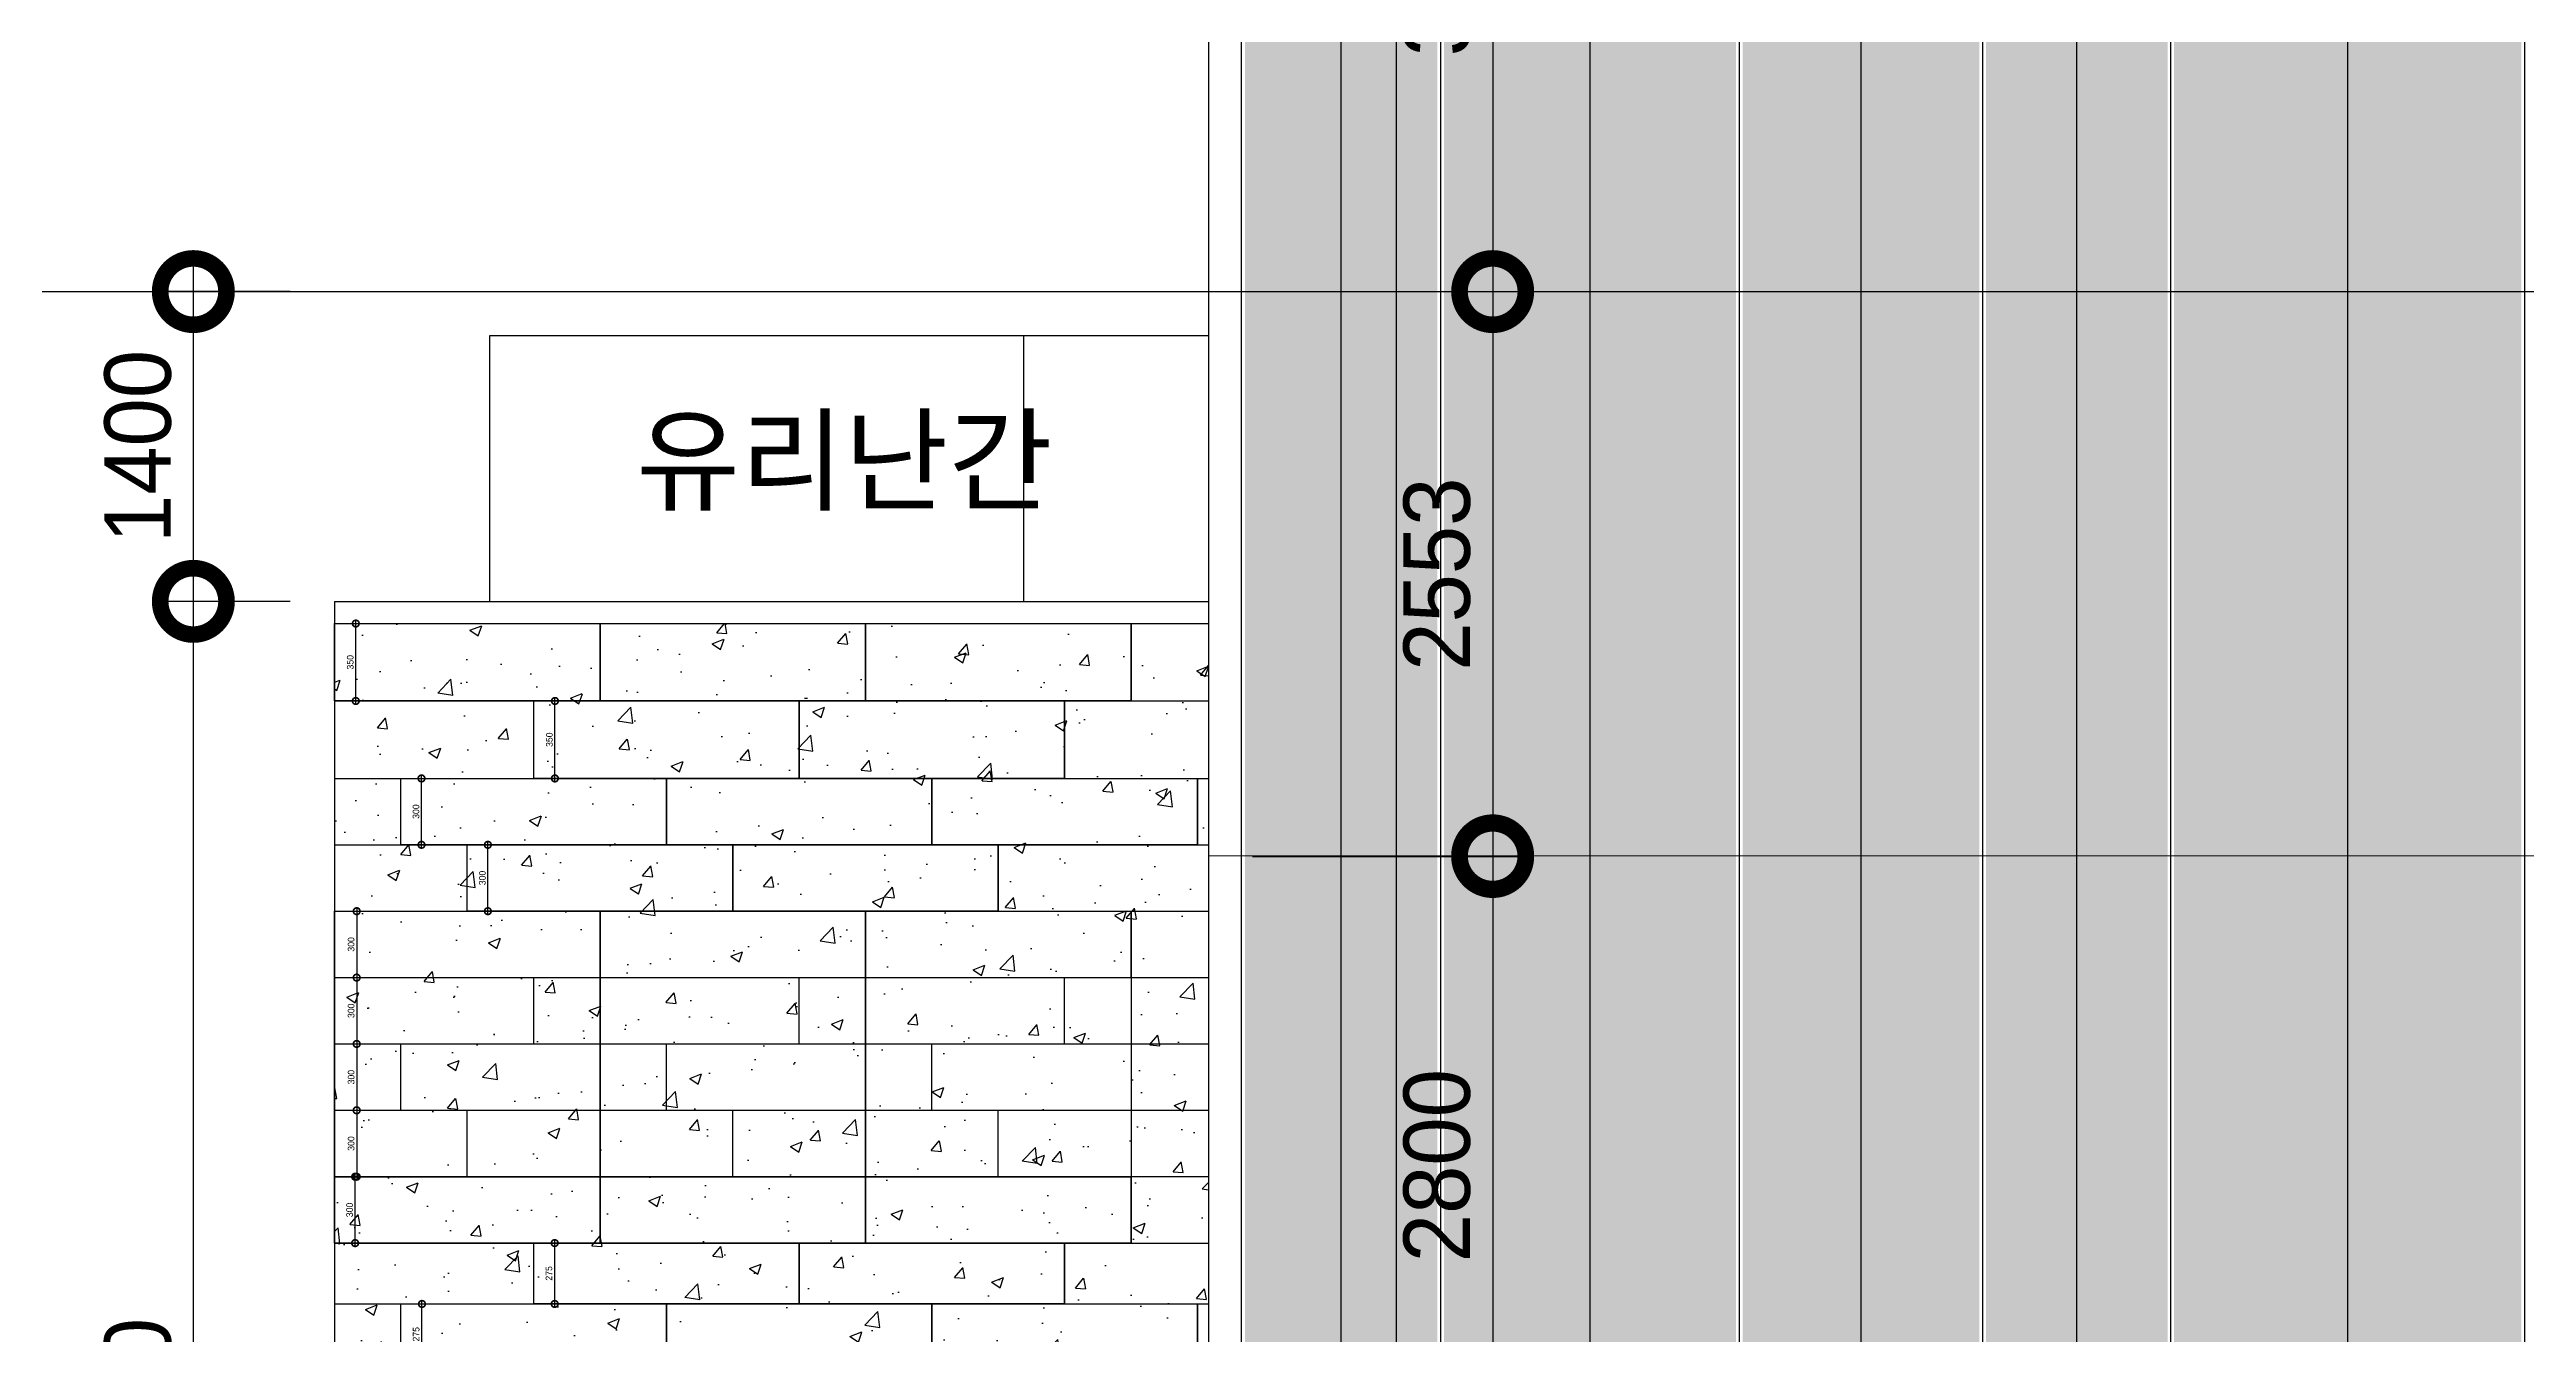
# Model space of a CAD drawing. Extents: x -430745 to 210250, y -41033 to 148500.
# Drawn here: x 33007 to 44203, y 41766 to 47573 of the extents above; entities that cross this region are included whole.
import ezdxf

# ---------------------------------------------------------------- set-up
doc = ezdxf.new("R2010")
doc.units = 0
doc.header["$LTSCALE"] = 250
doc.header["$MEASUREMENT"] = 0
doc.layers.get('0').update_dxf_attribs({"linetype": 'CONTINUOUS'})
doc.layers.get('Defpoints').update_dxf_attribs({"linetype": 'CONTINUOUS'})
for name, color, linetype in [('A-CEN', 1, 'CONTINUOUS'), ('A-DIM', 7, 'CONTINUOUS'), ('A-ELE-2', 2, 'CONTINUOUS'), ('A-ELE-253', 253, 'CONTINUOUS'), ('A-ELE-7', 7, 'CONTINUOUS'), ('A-ELE-8', 8, 'CONTINUOUS'), ('A-ELE-8 해치(세로)', 8, 'CONTINUOUS'), ('A-ETC-GLASS HANDRIAL', 5, 'CONTINUOUS'), ('A-HAT', 8, 'CONTINUOUS'), ('X-우측면도$0$A-ELE-8 해치', 8, 'CONTINUOUS')]:
    doc.layers.add(name, color=color, linetype=linetype)
doc.layers.add('A-ELE-9', color=9, linetype='CONTINUOUS', lineweight=5)
doc.layers.add('NOPLOT', color=193, linetype='CONTINUOUS', plot=False)
doc.layers.add('NOPLOT-TEXT', color=41, linetype='CONTINUOUS', plot=False)
doc.styles.add('Gdim', font='')
doc.styles.add('Gtx', font='')
doc.styles.get('Gdim').set_extended_font_data('Dotum')
doc.styles.get('Gtx').set_extended_font_data('Dotum')
doc.dimstyles.new('Gdim100', dxfattribs={"dimscale": 100, "dimtxt": 3, "dimasz": 6, "dimexe": 1.5, "dimexo": 2, "dimgap": 1, "dimtad": 1, "dimdec": 0, "dimzin": 0, "dimdsep": 46, "dimtxsty": 'Gdim', "dimblk": 'DOTSMALL', "dimcen": 1.5, "dimdle": 1.5, "dimclrd": 1, "dimclre": 1, "dimclrt": 256, "dimazin": 0, "dimtfac": 1, "dimtdec": 0, "dimtix": 1, "dimtmove": 2, "dimatfit": 3, "dimldrblk": 'DOTSMALL', "dimfxl": 1.5, "dimtolj": 1, "dimtzin": 0, "dimlwd": -1, "dimlwe": -1, "dimarcsym": 0})

# ---------------------------------------------------------------- blocks, each defined once
blk = doc.blocks.new('A-CEN-NORTH1')
at = {"layer": 'A-CEN'}
for p, q in [((14505111.9, -289571.4), (14505111.9, -182238.1)), ((14490100, -263675.9, 0), (14592511.9, -263675.9, 0))]:
    blk.add_line(p, q, dxfattribs=at)
blk = doc.blocks.new('_DotSmall')
at = {"color": 0, "linetype": 'ByBlock', "const_width": 0.5}
blk.add_lwpolyline([(-0.0625, 0, 1), (0.0625, 0, 1)], format="xyb", close=True, dxfattribs=at)
blk = doc.blocks.new('*D310')
at = {"layer": 'Defpoints', "color": 0, "transparency": 16777216}
for p in [(33657, 46479), (34295, 46479), (34295, 45079)]:
    blk.add_point(p, dxfattribs=at)
at = {"layer": 'NOPLOT', "color": 1, "transparency": 16777216}
for p, q in [((33657, 44929), (33657, 46629)), ((34095, 46479), (33507, 46479)), ((34095, 45079), (33507, 45079))]:
    blk.add_line(p, q, dxfattribs=at)
at = {"layer": 'NOPLOT', "color": 1, "transparency": 16777216, "xscale": 600, "yscale": 600, "zscale": 600}
for p, rotation in [((33657, 46479), 90), ((33657, 45079), 270)]:
    blk.add_blockref('_DotSmall', p, dxfattribs=dict(at, rotation=rotation))
at = {"layer": 'NOPLOT', "transparency": 16777216, "insert": (33407, 45779), "char_height": 300, "attachment_point": 5, "rotation": 90, "style": 'Gdim'}
blk.add_mtext('\\A1;1400', dxfattribs=at)
blk = doc.blocks.new('*D326')
at = {"layer": 'Defpoints', "color": 0, "transparency": 16777216}
for p in [(33657, 45079), (34295, 45079), (34295, 37729)]:
    blk.add_point(p, dxfattribs=at)
at = {"layer": 'NOPLOT', "color": 1, "transparency": 16777216}
for p, q in [((33657, 37579), (33657, 45229)), ((34095, 45079), (33507, 45079)), ((34095, 37729), (33507, 37729))]:
    blk.add_line(p, q, dxfattribs=at)
at = {"layer": 'NOPLOT', "color": 1, "transparency": 16777216, "xscale": 600, "yscale": 600, "zscale": 600}
for p, rotation in [((33657, 45079), 90), ((33657, 37729), 270)]:
    blk.add_blockref('_DotSmall', p, dxfattribs=dict(at, rotation=rotation))
at = {"layer": 'NOPLOT', "transparency": 16777216, "insert": (33407, 41404), "char_height": 300, "attachment_point": 5, "rotation": 90, "style": 'Gdim'}
blk.add_mtext('\\A1;7350', dxfattribs=at)
blk = doc.blocks.new('*D325')
at = {"layer": 'Defpoints', "color": 0, "transparency": 16777216}
for p in [(38245, 43929), (38245, 41129), (39530, 41129)]:
    blk.add_point(p, dxfattribs=at)
at = {"layer": 'NOPLOT', "color": 1, "transparency": 16777216}
for p, q in [((39530, 44079), (39530, 40979)), ((38445, 43929), (39680, 43929)), ((38445, 41129), (39680, 41129))]:
    blk.add_line(p, q, dxfattribs=at)
at = {"layer": 'NOPLOT', "color": 1, "transparency": 16777216, "xscale": 600, "yscale": 600, "zscale": 600}
for p, rotation in [((39530, 43929), 90), ((39530, 41129), 270)]:
    blk.add_blockref('_DotSmall', p, dxfattribs=dict(at, rotation=rotation))
at = {"layer": 'NOPLOT', "transparency": 16777216, "insert": (39279, 42529), "char_height": 300, "attachment_point": 5, "rotation": 90, "style": 'Gdim'}
blk.add_mtext('\\A1;2800', dxfattribs=at)
blk = doc.blocks.new('*D337')
at = {"layer": 'Defpoints', "color": 0, "transparency": 16777216}
for p in [(38245, 49479), (38245, 46479), (39530, 46479)]:
    blk.add_point(p, dxfattribs=at)
at = {"layer": 'NOPLOT', "color": 1, "transparency": 16777216}
for p, q in [((39530, 49629), (39530, 46329)), ((38445, 49479), (39680, 49479)), ((38445, 46479), (39680, 46479))]:
    blk.add_line(p, q, dxfattribs=at)
at = {"layer": 'NOPLOT', "color": 1, "transparency": 16777216, "xscale": 600, "yscale": 600, "zscale": 600}
for p, rotation in [((39530, 49479), 90), ((39530, 46479), 270)]:
    blk.add_blockref('_DotSmall', p, dxfattribs=dict(at, rotation=rotation))
at = {"layer": 'NOPLOT', "transparency": 16777216, "insert": (39279, 47979), "char_height": 300, "attachment_point": 5, "rotation": 90, "style": 'Gdim'}
blk.add_mtext('\\A1;3000', dxfattribs=at)
blk = doc.blocks.new('*D338')
at = {"layer": 'Defpoints', "color": 0, "transparency": 16777216}
for p in [(38245, 46479), (38245, 43926), (39530, 43926)]:
    blk.add_point(p, dxfattribs=at)
at = {"layer": 'NOPLOT', "color": 1, "transparency": 16777216}
for p, q in [((39530, 46629), (39530, 43776)), ((38445, 46479), (39680, 46479)), ((38445, 43926), (39680, 43926))]:
    blk.add_line(p, q, dxfattribs=at)
at = {"layer": 'NOPLOT', "color": 1, "transparency": 16777216, "xscale": 600, "yscale": 600, "zscale": 600}
for p, rotation in [((39530, 46479), 90), ((39530, 43926), 270)]:
    blk.add_blockref('_DotSmall', p, dxfattribs=dict(at, rotation=rotation))
at = {"layer": 'NOPLOT', "transparency": 16777216, "insert": (39279, 45202), "char_height": 300, "attachment_point": 5, "rotation": 90, "style": 'Gdim'}
blk.add_mtext('\\A1;2553', dxfattribs=at)
blk = doc.blocks.new('A$C5877d68e')
at = {"layer": 'A-ELE-7'}
for p, q in [((-250, 600, 0), (-250, 47150, 0)), ((875, 600, 0), (875, 47150, 0)), ((2100, 600, 0), (2100, 47150, 0)), ((3075, 600, 0), (3075, 47150, 0)), ((4300, 600, 0), (4300, 47150, 0))]:
    blk.add_line(p, q, dxfattribs=at)
at = {"layer": 'A-ELE-8'}
for p, q in [((-700, 600, 0), (-700, 47150, 0)), ((200, 600, 0), (200, 47150, 0)), ((1550, 600, 0), (1550, 47150, 0)), ((2650, 600, 0), (2650, 47150, 0)), ((3500, 600, 0), (3500, 47150, 0)), ((5100, 600, 0), (5100, 47150, 0))]:
    blk.add_line(p, q, dxfattribs=at)
blk = doc.blocks.new('*D372')
at = {"layer": 'Defpoints', "color": 0, "transparency": 16777216}
for p in [(0, 275), (95, 275), (0, 0)]:
    blk.add_point(p, dxfattribs=at)
at = {"layer": 'NOPLOT', "color": 1, "transparency": 16777216}
for p, q in [((20, 275), (110, 275)), ((95, -15), (95, 290)), ((20, 0), (110, 0))]:
    blk.add_line(p, q, dxfattribs=at)
at = {"layer": 'NOPLOT', "color": 1, "transparency": 16777216, "xscale": 60, "yscale": 60, "zscale": 60}
for p, rotation in [((95, 275), 90), ((95, 0), 270)]:
    blk.add_blockref('_DotSmall', p, dxfattribs=dict(at, rotation=rotation))
at = {"layer": 'NOPLOT', "transparency": 16777216, "insert": (69, 138), "char_height": 30, "attachment_point": 5, "rotation": 90, "style": 'Gdim'}
blk.add_mtext('\\A1;275', dxfattribs=at)
blk = doc.blocks.new('*D377')
at = {"layer": 'Defpoints', "color": 0, "transparency": 16777216}
for p in [(0, 275), (95, 275), (0, 0)]:
    blk.add_point(p, dxfattribs=at)
at = {"layer": 'NOPLOT', "color": 1, "transparency": 16777216}
for p, q in [((20, 275), (110, 275)), ((95, -15), (95, 290)), ((20, 0), (110, 0))]:
    blk.add_line(p, q, dxfattribs=at)
at = {"layer": 'NOPLOT', "color": 1, "transparency": 16777216, "xscale": 60, "yscale": 60, "zscale": 60}
for p, rotation in [((95, 275), 90), ((95, 0), 270)]:
    blk.add_blockref('_DotSmall', p, dxfattribs=dict(at, rotation=rotation))
at = {"layer": 'NOPLOT', "transparency": 16777216, "insert": (69, 138), "char_height": 30, "attachment_point": 5, "rotation": 90, "style": 'Gdim'}
blk.add_mtext('\\A1;275', dxfattribs=at)
blk = doc.blocks.new('*D368')
at = {"layer": 'Defpoints', "color": 0, "transparency": 16777216}
for p in [(0, 1200), (0, 900), (100, 900)]:
    blk.add_point(p, dxfattribs=at)
at = {"layer": 'NOPLOT', "color": 1, "transparency": 16777216}
for p, q in [((20, 1200), (115, 1200)), ((100, 1215), (100, 885)), ((20, 900), (115, 900))]:
    blk.add_line(p, q, dxfattribs=at)
at = {"layer": 'NOPLOT', "color": 1, "transparency": 16777216, "xscale": 60, "yscale": 60, "zscale": 60}
for p, rotation in [((100, 1200), 90), ((100, 900), 270)]:
    blk.add_blockref('_DotSmall', p, dxfattribs=dict(at, rotation=rotation))
at = {"layer": 'NOPLOT', "transparency": 16777216, "insert": (75, 1050), "char_height": 30, "attachment_point": 5, "rotation": 90, "style": 'Gdim'}
blk.add_mtext('\\A1;300', dxfattribs=at)
blk = doc.blocks.new('*D369')
at = {"layer": 'Defpoints', "color": 0, "transparency": 16777216}
for p in [(0, 900), (0, 600), (100, 600)]:
    blk.add_point(p, dxfattribs=at)
at = {"layer": 'NOPLOT', "color": 1, "transparency": 16777216}
for p, q in [((20, 900), (115, 900)), ((100, 915), (100, 585)), ((20, 600), (115, 600))]:
    blk.add_line(p, q, dxfattribs=at)
at = {"layer": 'NOPLOT', "color": 1, "transparency": 16777216, "xscale": 60, "yscale": 60, "zscale": 60}
for p, rotation in [((100, 900), 90), ((100, 600), 270)]:
    blk.add_blockref('_DotSmall', p, dxfattribs=dict(at, rotation=rotation))
at = {"layer": 'NOPLOT', "transparency": 16777216, "insert": (75, 750), "char_height": 30, "attachment_point": 5, "rotation": 90, "style": 'Gdim'}
blk.add_mtext('\\A1;300', dxfattribs=at)
blk = doc.blocks.new('*D370')
at = {"layer": 'Defpoints', "color": 0, "transparency": 16777216}
for p in [(0, 600), (0, 300), (100, 300)]:
    blk.add_point(p, dxfattribs=at)
at = {"layer": 'NOPLOT', "color": 1, "transparency": 16777216}
for p, q in [((20, 600), (115, 600)), ((100, 615), (100, 285)), ((20, 300), (115, 300))]:
    blk.add_line(p, q, dxfattribs=at)
at = {"layer": 'NOPLOT', "color": 1, "transparency": 16777216, "xscale": 60, "yscale": 60, "zscale": 60}
for p, rotation in [((100, 600), 90), ((100, 300), 270)]:
    blk.add_blockref('_DotSmall', p, dxfattribs=dict(at, rotation=rotation))
at = {"layer": 'NOPLOT', "transparency": 16777216, "insert": (75, 450), "char_height": 30, "attachment_point": 5, "rotation": 90, "style": 'Gdim'}
blk.add_mtext('\\A1;300', dxfattribs=at)
blk = doc.blocks.new('*D371')
at = {"layer": 'Defpoints', "color": 0, "transparency": 16777216}
for p in [(0, 300), (0, 0), (100, 0)]:
    blk.add_point(p, dxfattribs=at)
at = {"layer": 'NOPLOT', "color": 1, "transparency": 16777216}
for p, q in [((20, 300), (115, 300)), ((100, 315), (100, -15)), ((20, 0), (115, 0))]:
    blk.add_line(p, q, dxfattribs=at)
at = {"layer": 'NOPLOT', "color": 1, "transparency": 16777216, "xscale": 60, "yscale": 60, "zscale": 60}
for p, rotation in [((100, 300), 90), ((100, 0), 270)]:
    blk.add_blockref('_DotSmall', p, dxfattribs=dict(at, rotation=rotation))
at = {"layer": 'NOPLOT', "transparency": 16777216, "insert": (75, 150), "char_height": 30, "attachment_point": 5, "rotation": 90, "style": 'Gdim'}
blk.add_mtext('\\A1;300', dxfattribs=at)
blk = doc.blocks.new('*D378')
at = {"layer": 'Defpoints', "color": 0, "transparency": 16777216}
for p in [(0, 350), (96, 350), (0, 0)]:
    blk.add_point(p, dxfattribs=at)
at = {"layer": 'NOPLOT', "color": 1, "transparency": 16777216}
for p, q in [((20, 350), (111, 350)), ((96, -15), (96, 365)), ((20, 0), (111, 0))]:
    blk.add_line(p, q, dxfattribs=at)
at = {"layer": 'NOPLOT', "color": 1, "transparency": 16777216, "xscale": 60, "yscale": 60, "zscale": 60}
for p, rotation in [((96, 350), 90), ((96, 0), 270)]:
    blk.add_blockref('_DotSmall', p, dxfattribs=dict(at, rotation=rotation))
at = {"layer": 'NOPLOT', "transparency": 16777216, "insert": (71, 175), "char_height": 30, "attachment_point": 5, "rotation": 90, "style": 'Gdim'}
blk.add_mtext('\\A1;350', dxfattribs=at)
blk = doc.blocks.new('*D373')
at = {"layer": 'Defpoints', "color": 0, "transparency": 16777216}
for p in [(0, 300), (93, 300), (0, 0)]:
    blk.add_point(p, dxfattribs=at)
at = {"layer": 'NOPLOT', "color": 1, "transparency": 16777216}
for p, q in [((20, 300), (108, 300)), ((93, -15), (93, 315)), ((20, 0), (108, 0))]:
    blk.add_line(p, q, dxfattribs=at)
at = {"layer": 'NOPLOT', "color": 1, "transparency": 16777216, "xscale": 60, "yscale": 60, "zscale": 60}
for p, rotation in [((93, 300), 90), ((93, 0), 270)]:
    blk.add_blockref('_DotSmall', p, dxfattribs=dict(at, rotation=rotation))
at = {"layer": 'NOPLOT', "transparency": 16777216, "insert": (68, 150), "char_height": 30, "attachment_point": 5, "rotation": 90, "style": 'Gdim'}
blk.add_mtext('\\A1;300', dxfattribs=at)
blk = doc.blocks.new('*D374')
at = {"layer": 'Defpoints', "color": 0, "transparency": 16777216}
for p in [(0, 350), (96, 350), (0, 0)]:
    blk.add_point(p, dxfattribs=at)
at = {"layer": 'NOPLOT', "color": 1, "transparency": 16777216}
for p, q in [((20, 350), (111, 350)), ((96, -15), (96, 365)), ((20, 0), (111, 0))]:
    blk.add_line(p, q, dxfattribs=at)
at = {"layer": 'NOPLOT', "color": 1, "transparency": 16777216, "xscale": 60, "yscale": 60, "zscale": 60}
for p, rotation in [((96, 350), 90), ((96, 0), 270)]:
    blk.add_blockref('_DotSmall', p, dxfattribs=dict(at, rotation=rotation))
at = {"layer": 'NOPLOT', "transparency": 16777216, "insert": (71, 175), "char_height": 30, "attachment_point": 5, "rotation": 90, "style": 'Gdim'}
blk.add_mtext('\\A1;350', dxfattribs=at)
blk = doc.blocks.new('*D375')
at = {"layer": 'Defpoints', "color": 0, "transparency": 16777216}
for p in [(0, 300), (93, 300), (0, 0)]:
    blk.add_point(p, dxfattribs=at)
at = {"layer": 'NOPLOT', "color": 1, "transparency": 16777216}
for p, q in [((20, 300), (108, 300)), ((93, -15), (93, 315)), ((20, 0), (108, 0))]:
    blk.add_line(p, q, dxfattribs=at)
at = {"layer": 'NOPLOT', "color": 1, "transparency": 16777216, "xscale": 60, "yscale": 60, "zscale": 60}
for p, rotation in [((93, 300), 90), ((93, 0), 270)]:
    blk.add_blockref('_DotSmall', p, dxfattribs=dict(at, rotation=rotation))
at = {"layer": 'NOPLOT', "transparency": 16777216, "insert": (68, 150), "char_height": 30, "attachment_point": 5, "rotation": 90, "style": 'Gdim'}
blk.add_mtext('\\A1;300', dxfattribs=at)
blk = doc.blocks.new('*D376')
at = {"layer": 'Defpoints', "color": 0, "transparency": 16777216}
for p in [(0, 300), (93, 300), (0, 0)]:
    blk.add_point(p, dxfattribs=at)
at = {"layer": 'NOPLOT', "color": 1, "transparency": 16777216}
for p, q in [((20, 300), (108, 300)), ((93, -15), (93, 315)), ((20, 0), (108, 0))]:
    blk.add_line(p, q, dxfattribs=at)
at = {"layer": 'NOPLOT', "color": 1, "transparency": 16777216, "xscale": 60, "yscale": 60, "zscale": 60}
for p, rotation in [((93, 300), 90), ((93, 0), 270)]:
    blk.add_blockref('_DotSmall', p, dxfattribs=dict(at, rotation=rotation))
at = {"layer": 'NOPLOT', "transparency": 16777216, "insert": (68, 150), "char_height": 30, "attachment_point": 5, "rotation": 90, "style": 'Gdim'}
blk.add_mtext('\\A1;300', dxfattribs=at)
blk = doc.blocks.new('*U275')
for p, q in [((0, 0), (0, 275)), ((1200, 0), (1200, 275)), ((2400, 0), (2400, 275))]:
    blk.add_line(p, q)
at = {"layer": 'NOPLOT'}
for points in [[(0, 275), (1200, 275), (1200, 0), (0, 0)], [(1200, 275), (2400, 275), (2400, 0), (1200, 0)]]:
    blk.add_lwpolyline(points, close=True, dxfattribs=at)
dim = blk.add_linear_dim(base=(94.5, 275), p1=(0, 0), p2=(0, 275), angle=90, dimstyle='Gdim100', override={"dimscale": 10, "dimarcsym": 1}, dxfattribs=at)
dim.commit()
dim.dimension.update_dxf_attribs({"geometry": '*D372', "text_midpoint": (69.5, 137.5)})
blk = doc.blocks.new('*U285')
for p, q in [((0, 0), (0, 275)), ((1200, 0), (1200, 275)), ((2400, 0), (2400, 275)), ((3600, 0), (3600, 275))]:
    blk.add_line(p, q)
at = {"layer": 'NOPLOT'}
for points in [[(0, 275), (1200, 275), (1200, 0), (0, 0)], [(1200, 275), (2400, 275), (2400, 0), (1200, 0)], [(2400, 275), (3600, 275), (3600, 0), (2400, 0)]]:
    blk.add_lwpolyline(points, close=True, dxfattribs=at)
dim = blk.add_linear_dim(base=(94.5, 275), p1=(0, 0), p2=(0, 275), angle=90, dimstyle='Gdim100', override={"dimscale": 10, "dimarcsym": 1}, dxfattribs=at)
dim.commit()
dim.dimension.update_dxf_attribs({"geometry": '*D377', "text_midpoint": (69.5, 137.5)})
blk = doc.blocks.new('*U273')
for p, q in [((0, 900), (0, 1200)), ((1200, 900), (1200, 1200)), ((2400, 900), (2400, 1200)), ((3600, 900), (3600, 1200)), ((900, 600), (900, 900)), ((2100, 600), (2100, 900)), ((3300, 600), (3300, 900)), ((300, 300), (300, 600)), ((1500, 300), (1500, 600)), ((2700, 300), (2700, 600)), ((600, 0), (600, 300)), ((1800, 0), (1800, 300)), ((3000, 0), (3000, 300))]:
    blk.add_line(p, q)
at = {"layer": 'NOPLOT'}
for p, q in [((0, 900), (1200, 900)), ((1200, 900), (2400, 900)), ((2400, 900), (3600, 900)), ((0, 600), (1200, 600)), ((1200, 600), (2400, 600)), ((2400, 600), (3600, 600)), ((0, 300), (1200, 300)), ((1200, 300), (2400, 300)), ((2400, 300), (3600, 300))]:
    blk.add_line(p, q, dxfattribs=at)
for points in [[(0, 1200), (1200, 1200), (1200, 0), (0, 0)], [(1200, 1200), (2400, 1200), (2400, 0), (1200, 0)], [(2400, 1200), (3600, 1200), (3600, 0), (2400, 0)]]:
    blk.add_lwpolyline(points, close=True, dxfattribs=at)
for base, p1, p2, picture, middle in [((99.9, 900), (0, 1200), (0, 900), '*D368', (74.9, 1050)), ((99.9, 600), (0, 900), (0, 600), '*D369', (74.9, 750)), ((99.9, 300), (0, 600), (0, 300), '*D370', (74.9, 450)), ((99.9, 0), (0, 300), (0, 0), '*D371', (74.9, 150))]:
    dim = blk.add_linear_dim(base=base, p1=p1, p2=p2, angle=90, dimstyle='Gdim100', override={"dimscale": 10, "dimarcsym": 1}, dxfattribs=at)
    dim.commit()
    dim.dimension.update_dxf_attribs({"geometry": picture, "text_midpoint": middle})
blk = doc.blocks.new('*U287')
for p, q in [((0, 0), (0, 350)), ((1200, 0), (1200, 350)), ((2400, 0), (2400, 350)), ((3600, 0), (3600, 350))]:
    blk.add_line(p, q)
at = {"layer": 'NOPLOT'}
for points in [[(0, 350), (1200, 350), (1200, 0), (0, 0)], [(1200, 350), (2400, 350), (2400, 0), (1200, 0)], [(2400, 350), (3600, 350), (3600, 0), (2400, 0)]]:
    blk.add_lwpolyline(points, close=True, dxfattribs=at)
dim = blk.add_linear_dim(base=(96.2, 350), p1=(0, 0), p2=(0, 350), angle=90, dimstyle='Gdim100', override={"dimscale": 10, "dimarcsym": 1}, dxfattribs=at)
dim.commit()
dim.dimension.update_dxf_attribs({"geometry": '*D378', "text_midpoint": (71.1, 175)})
blk = doc.blocks.new('*U277')
for p, q in [((0, 0), (0, 300)), ((1200, 0), (1200, 300)), ((2400, 0), (2400, 300)), ((3600, 0), (3600, 300))]:
    blk.add_line(p, q)
at = {"layer": 'NOPLOT'}
for points in [[(0, 300), (1200, 300), (1200, 0), (0, 0)], [(1200, 300), (2400, 300), (2400, 0), (1200, 0)], [(2400, 300), (3600, 300), (3600, 0), (2400, 0)]]:
    blk.add_lwpolyline(points, close=True, dxfattribs=at)
dim = blk.add_linear_dim(base=(93.4, 300), p1=(0, 0), p2=(0, 300), angle=90, dimstyle='Gdim100', override={"dimscale": 10, "dimarcsym": 1}, dxfattribs=at)
dim.commit()
dim.dimension.update_dxf_attribs({"geometry": '*D373', "text_midpoint": (68.4, 150)})
blk = doc.blocks.new('*U279')
for p, q in [((0, 0), (0, 350)), ((1200, 0), (1200, 350)), ((2400, 0), (2400, 350))]:
    blk.add_line(p, q)
at = {"layer": 'NOPLOT'}
for points in [[(0, 350), (1200, 350), (1200, 0), (0, 0)], [(1200, 350), (2400, 350), (2400, 0), (1200, 0)]]:
    blk.add_lwpolyline(points, close=True, dxfattribs=at)
dim = blk.add_linear_dim(base=(96.2, 350), p1=(0, 0), p2=(0, 350), angle=90, dimstyle='Gdim100', override={"dimscale": 10, "dimarcsym": 1}, dxfattribs=at)
dim.commit()
dim.dimension.update_dxf_attribs({"geometry": '*D374', "text_midpoint": (71.1, 175)})
blk = doc.blocks.new('*U281')
for p, q in [((0, 0), (0, 300)), ((1200, 0), (1200, 300)), ((2400, 0), (2400, 300))]:
    blk.add_line(p, q)
at = {"layer": 'NOPLOT'}
for points in [[(0, 300), (1200, 300), (1200, 0), (0, 0)], [(1200, 300), (2400, 300), (2400, 0), (1200, 0)]]:
    blk.add_lwpolyline(points, close=True, dxfattribs=at)
dim = blk.add_linear_dim(base=(93.4, 300), p1=(0, 0), p2=(0, 300), angle=90, dimstyle='Gdim100', override={"dimscale": 10, "dimarcsym": 1}, dxfattribs=at)
dim.commit()
dim.dimension.update_dxf_attribs({"geometry": '*D375', "text_midpoint": (68.4, 150)})
blk = doc.blocks.new('*U283')
for p, q in [((0, 0), (0, 300)), ((1200, 0), (1200, 300)), ((2400, 0), (2400, 300)), ((3600, 0), (3600, 300))]:
    blk.add_line(p, q)
at = {"layer": 'NOPLOT'}
for points in [[(0, 300), (1200, 300), (1200, 0), (0, 0)], [(1200, 300), (2400, 300), (2400, 0), (1200, 0)], [(2400, 300), (3600, 300), (3600, 0), (2400, 0)]]:
    blk.add_lwpolyline(points, close=True, dxfattribs=at)
dim = blk.add_linear_dim(base=(93.4, 300), p1=(0, 0), p2=(0, 300), angle=90, dimstyle='Gdim100', override={"dimscale": 10, "dimarcsym": 1}, dxfattribs=at)
dim.commit()
dim.dimension.update_dxf_attribs({"geometry": '*D376', "text_midpoint": (68.4, 150)})

msp = doc.modelspace()

# ---------------------------------------------------------------- hatches: boundary and pattern name
at = {"layer": 'A-ELE-253'}
h = msp.add_hatch(dxfattribs=at)
h.set_pattern_fill('AR-CONC', color=256, scale=3)
h.set_pattern_definition([(50, (174547.63, 37328.93), (546.554, -47.8173), [57.15, -628.65]), (355, (174547.6, 37328.93), (-105.7285, 573.17), [45.72, -502.92]), (100.451, (174593.17, 37324.95), (440.8275, 525.35), [48.57, -534.27]), (46.1842, (174547.6, 37481.3), (813.237, -126.127), [85.725, -942.975]), (96.6356, (174615.4, 37470.8), (712.2127, 742.2767), [72.855, -801.405]), (351.184, (174547.6, 37481.3), (712.214, 742.2754), [68.58, -754.38]), (21, (174623.83, 37443.23), (454.8446, -306.7966), [57.15, -628.65]), (326, (174623.8, 37443.23), (185.406, 552.564), [45.72, -502.92]), (71.4514, (174661.73, 37417.66), (640.2495, 245.7686), [48.57, -534.27]), (37.5, (174547.63, 37328.93), (9.2658, 253.66512), [0, -496.824, 0, -510.54, 0, -504.825]), (7.5, (174547.63, 37328.93), (200.459, 300.5417), [0, -291.084, 0, -485.394, 0, -192.405]), (327.5, (174377.7, 37328.93), (406.7718, -17.18623), [0, -190.5, 0, -594.36, 0, -788.67]), (317.5, (174301.5, 37328.93), (444.3875, 76.2795), [0, -247.65, 0, -394.716, 0, -560.07])])
h.paths.add_polyline_path([(36695.3, 38028.9), (35795.3, 38028.9), (35795.3, 39228.9), (36695.3, 39228.9)])
h.paths.add_polyline_path([(34295.3, 37628.9), (38445.3, 37628.9), (38445.3, 38328.9), (38245.3, 38328.9), (38245.3, 44978.9), (34295.3, 44978.9)])
at = {"layer": 'A-HAT'}
h = msp.add_hatch(color=256, dxfattribs=at)
h.dxf.hatch_style = 1
h.set_gradient(color1=(173, 173, 173), color2=(173, 173, 173), tint=1)
h.paths.add_polyline_path([(38410.3, 38368.9), (38845.3, 38368.9), (38845.3, 84778.9), (38410.3, 84778.9)])
h = msp.add_hatch(color=256, dxfattribs=at)
h.dxf.hatch_style = 1
h.set_gradient(color1=(214, 214, 214), color2=(214, 214, 214), rotation=180, tint=1)
h.paths.add_polyline_path([(38845.3, 38368.9), (39280.3, 38368.9), (39280.3, 84778.9), (38845.3, 84778.9)])
h = msp.add_hatch(color=256, dxfattribs=at)
h.dxf.hatch_style = 1
h.set_gradient(color1=(173, 173, 173), color2=(173, 173, 173), tint=1)
h.paths.add_polyline_path([(39310.3, 38368.9), (39970.3, 38368.9), (39970.3, 84778.9), (39310.3, 84778.9)])
h = msp.add_hatch(color=256, dxfattribs=at)
h.dxf.hatch_style = 1
h.set_gradient(color1=(214, 214, 214), color2=(214, 214, 214), rotation=180, tint=1)
h.paths.add_polyline_path([(39970.3, 38368.9), (40630.3, 38368.9), (40630.3, 84778.9), (39970.3, 84778.9)])
h = msp.add_hatch(color=256, dxfattribs=at)
h.dxf.hatch_style = 1
h.set_gradient(color1=(173, 173, 173), color2=(173, 173, 173), tint=1)
h.paths.add_polyline_path([(40660.3, 38368.9), (41195.3, 38368.9), (41195.3, 84778.9), (40660.3, 84778.9)])
h = msp.add_hatch(color=256, dxfattribs=at)
h.dxf.hatch_style = 1
h.set_gradient(color1=(214, 214, 214), color2=(214, 214, 214), rotation=180, tint=1)
h.paths.add_polyline_path([(41195.3, 38368.9), (41730.3, 38368.9), (41730.3, 84778.9), (41195.3, 84778.9)])
h = msp.add_hatch(color=256, dxfattribs=at)
h.dxf.hatch_style = 1
h.set_gradient(color1=(173, 173, 173), color2=(173, 173, 173), tint=1)
h.paths.add_polyline_path([(41760.3, 38368.9), (42170.3, 38368.9), (42170.3, 84778.9), (41760.3, 84778.9)])
h = msp.add_hatch(color=256, dxfattribs=at)
h.dxf.hatch_style = 1
h.set_gradient(color1=(214, 214, 214), color2=(214, 214, 214), rotation=180, tint=1)
h.paths.add_polyline_path([(42170.3, 38368.9), (42580.3, 38368.9), (42580.3, 84778.9), (42170.3, 84778.9)])
h = msp.add_hatch(color=256, dxfattribs=at)
h.dxf.hatch_style = 1
h.set_gradient(color1=(173, 173, 173), color2=(173, 173, 173), tint=1)
h.paths.add_polyline_path([(42610.3, 38368.9), (43395.3, 38368.9), (43395.3, 84778.9), (42610.3, 84778.9)])
h = msp.add_hatch(color=256, dxfattribs=at)
h.dxf.hatch_style = 1
h.set_gradient(color1=(214, 214, 214), color2=(214, 214, 214), rotation=180, tint=1)
h.paths.add_polyline_path([(43395.3, 38368.9), (44180.3, 38368.9), (44180.3, 84778.9), (43395.3, 84778.9)])
at = {"layer": 'X-우측면도$0$A-ELE-8 해치'}
h = msp.add_hatch(dxfattribs=at)
h.set_pattern_fill('_USER', color=256, scale=300, pattern_type=0)
h.set_pattern_definition([(0, (34295.25, 42178.93), (0, 300), [])])
h.paths.add_polyline_path([(38245.3, 43678.9), (34295.3, 43678.9), (34295.3, 42178.9), (38245.3, 42178.9)])

# ---------------------------------------------------------------- linework, layer by layer
at = {"layer": 'A-ELE-2'}
msp.add_line((38245.3, 84878.9), (38245.3, 38328.9), dxfattribs=at)
at = {"layer": 'A-ELE-8'}
for p, q in [((34295.3, 45078.9), (34295.3, 37628.9)), ((34295.3, 45078.9), (38245.3, 45078.9)), ((34295.3, 44978.9), (38245.3, 44978.9))]:
    msp.add_line(p, q, dxfattribs=at)
at = {"layer": 'A-ELE-9'}
for p, q in [((38245.3, 46478.9), (46145.3, 46478.9)), ((46145.3, 43928.9), (38245.3, 43928.9))]:
    msp.add_line(p, q, dxfattribs=at)
at = {"layer": 'A-ETC-GLASS HANDRIAL'}
for p, q in [((34995.3, 46278.9), (34995.3, 45078.9)), ((38245.3, 46278.9), (34995.3, 46278.9)), ((37408.6, 46278.9), (37408.6, 45078.9))]:
    msp.add_line(p, q, dxfattribs=at)
at = {"layer": 'X-우측면도$0$A-ELE-8 해치'}
for p, q in [((34295.3, 44628.9), (38245.3, 44628.9)), ((34295.3, 44278.9), (38245.3, 44278.9)), ((34295.3, 43978.9), (38245.3, 43978.9)), ((34295.3, 43678.9), (38245.3, 43678.9)), ((34295.3, 42178.9), (38245.3, 42178.9)), ((34295.3, 41903.9), (38245.3, 41903.9))]:
    msp.add_line(p, q, dxfattribs=at)

# ---------------------------------------------------------------- block references
at = {"layer": 'A-DIM'}
msp.add_blockref('A-CEN-NORTH1', (-14466016.6, 310154.8), dxfattribs=at)
at = {"layer": 'A-ELE-8'}
msp.add_blockref('A$C5877d68e', (39095.3, 37728.9), dxfattribs=at)
at = {"layer": 'A-ELE-8 해치(세로)'}
for name, p in [('*U287', (34295.3, 44628.9)), ('*U279', (35195.3, 44278.9)), ('*U277', (34595.3, 43978.9)), ('*U281', (34895.3, 43678.9)), ('*U273', (34295.3, 42478.9)), ('*U283', (34295.3, 42178.9)), ('*U275', (35195.3, 41903.9)), ('*U285', (34595.3, 41628.9))]:
    msp.add_blockref(name, p, dxfattribs=at)

# ---------------------------------------------------------------- texts
at = {"layer": 'NOPLOT-TEXT', "linetype": 'Continuous', "style": 'Gtx'}
msp.add_text('유리난간', height=375, rotation=360, dxfattribs=at).set_placement((35658.2, 45528.9, 0))

# ---------------------------------------------------------------- dimensions: what is measured, and where the dimension line sits
at = {"layer": 'NOPLOT'}
for base, p1, p2, picture, middle in [((39529.5, 46478.9), (38245.3, 49478.9), (38245.3, 46478.9), '*D337', (39279.3, 47978.9)), ((33657.1, 46478.9), (34295.3, 45078.9), (34295.3, 46478.9), '*D310', (33406.9, 45778.9)), ((39529.5, 43925.9), (38245.3, 46478.9), (38245.3, 43925.9), '*D338', (39279.3, 45202.4)), ((33657.1, 45078.9), (34295.3, 37728.9), (34295.3, 45078.9), '*D326', (33406.9, 41403.9)), ((39529.5, 41128.9), (38245.3, 43928.9), (38245.3, 41128.9), '*D325', (39279.3, 42528.9))]:
    dim = msp.add_linear_dim(base=base, p1=p1, p2=p2, angle=90, dimstyle='Gdim100', dxfattribs=at)
    dim.commit()
    dim.dimension.update_dxf_attribs({"geometry": picture, "text_midpoint": middle})

doc.saveas('drawing.dxf')
